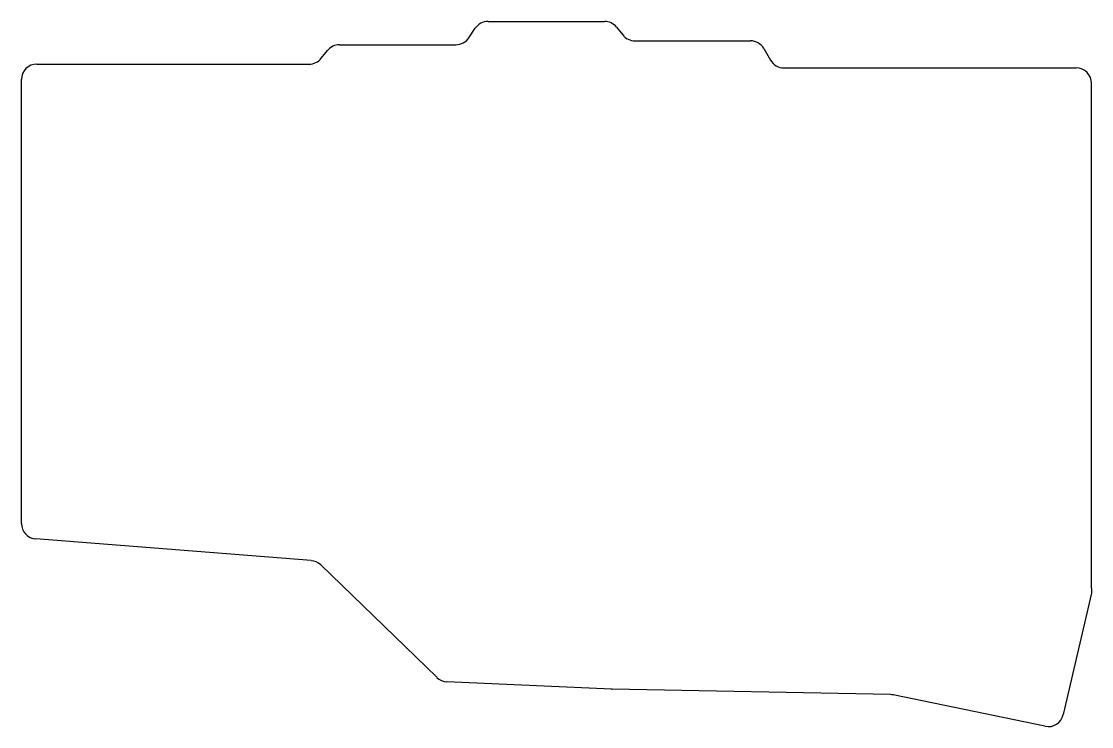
# Model space of a CAD drawing. Header units: millimetres. Extents: x 40 to 177, y -168 to -77.
import ezdxf

# ---------------------------------------------------------------- set-up
doc = ezdxf.new("R2010")
doc.units = ezdxf.units.MM

msp = doc.modelspace()

# ---------------------------------------------------------------- linework, layer by layer
for p, q in [((99.57, -77), (114.54, -77)), ((97.09, -79.11), (97.91, -77.89)), ((116.1, -77.75), (116.9, -78.75)), ((118.46, -79.5), (133.34, -79.5)), ((78.1, -81.75), (78.9, -80.75)), ((80.46, -80), (95.43, -80)), ((135.08, -80.51), (135.92, -81.99)), ((41.5, -82.5), (76.54, -82.5)), ((137.66, -83), (175.25, -83)), ((39.5, -141.65), (39.5, -84.5)), ((177.25, -150), (177.25, -85)), ((76.78, -146.44), (41.34, -143.65)), ((92.96, -161.47), (78.02, -147)), ((177.25, -150), (177.22, -150.63)), ((177.22, -150.63), (173.61, -166.27)), ((115.47, -163), (94.26, -162.03)), ((151.37, -163.7), (115.53, -163)), ((171.25, -167.77), (151.73, -163.74))]:
    msp.add_line(p, q)
for centre, start, end in [((99.57, -79), 90, 146.3099), ((114.54, -79), 38.6598, 90), ((95.43, -78), 270, 326.3099), ((118.46, -77.5), 218.6598, 270), ((133.34, -81.5), 29.7449, 90), ((80.46, -82), 90, 141.3402), ((41.5, -84.5), 90, 180), ((76.54, -80.5), 270, 321.3402), ((137.66, -81), 209.7449, 270), ((175.25, -85), 0, 90), ((41.5, -141.65), 180, 265.486), ((76.63, -148.44), 45.9094, 85.486), ((94.35, -160.04), 225.9094, 267.3974), ((115.56, -161), 267.3974, 268.8863), ((151.33, -165.7), 78.3189, 88.8863), ((171.66, -165.82), 258.3189, 347)]:
    msp.add_arc(centre, 2, start, end)

doc.saveas('drawing.dxf')
